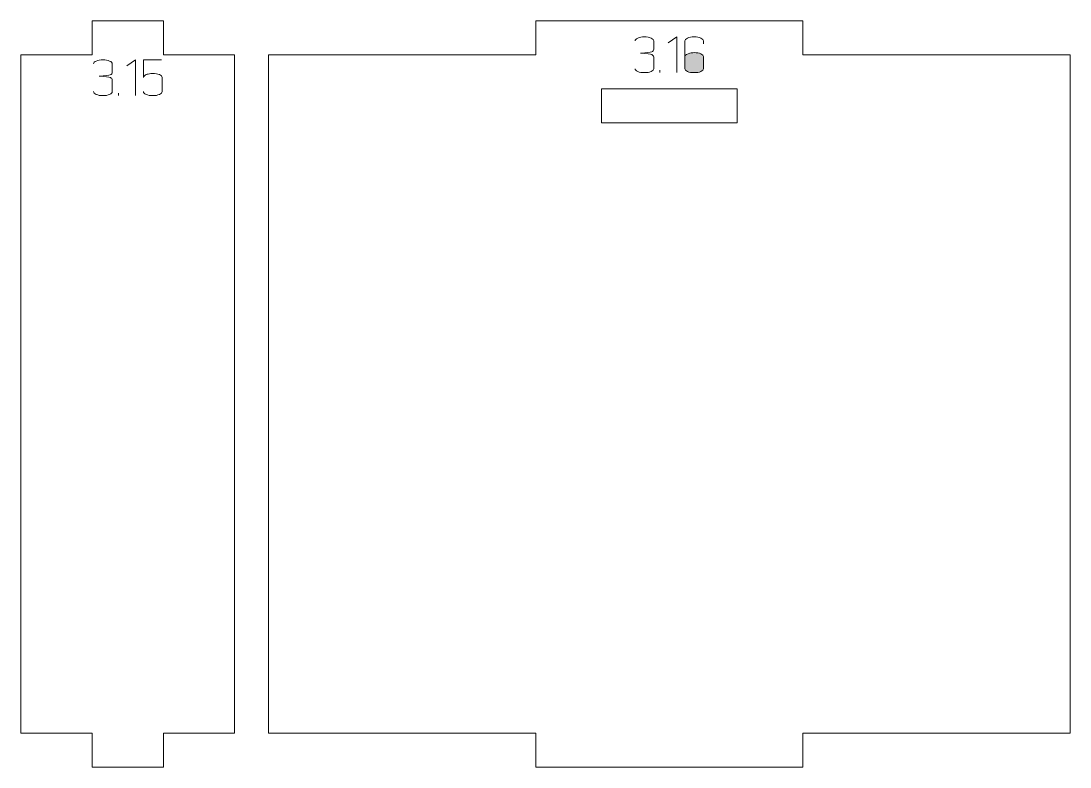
# Model space of a CAD drawing. Header units: centimetres. Extents: x -191 to 212, y -234 to 239.
# Drawn here: x -94.77 to -85.49, y -107.99 to -101.39 of the extents above; entities that cross this region are included whole.
import ezdxf

# ---------------------------------------------------------------- set-up
doc = ezdxf.new("R2010")
doc.units = ezdxf.units.CM
doc.header["$MEASUREMENT"] = 0
doc.layers.add('Capa 1', color=7, linetype='Continuous')

msp = doc.modelspace()

# ---------------------------------------------------------------- hatches: boundary and pattern name
at = {"layer": 'Capa 1', "true_color": 0x3e4095}
h = msp.add_hatch(color=175, dxfattribs=at)
edge = h.paths.add_edge_path()
edge.add_spline(control_points=[(-89.25327, -101.84724), (-89.27681, -101.84724), (-89.29646, -101.8438), (-89.3122, -101.83692), (-89.32795, -101.83004), (-89.33582, -101.82171), (-89.33582, -101.81193), (-89.33582, -101.82171), (-89.32795, -101.83004), (-89.3122, -101.83692), (-89.29646, -101.8438), (-89.27681, -101.84724), (-89.25327, -101.84724), (-89.22973, -101.84724), (-89.21008, -101.8438), (-89.19434, -101.83692), (-89.17859, -101.83004), (-89.17072, -101.82171), (-89.17072, -101.81193), (-89.17072, -101.81193), (-89.17072, -101.70874), (-89.17072, -101.70874), (-89.17072, -101.70048), (-89.17638, -101.6933), (-89.18769, -101.68719), (-89.199, -101.68107), (-89.23217, -101.67694), (-89.28721, -101.6748), (-89.23248, -101.67144), (-89.19961, -101.66746), (-89.18861, -101.66288), (-89.1776, -101.65829), (-89.17164, -101.6508), (-89.17072, -101.64041), (-89.17072, -101.64041), (-89.17072, -101.56611), (-89.17072, -101.56611), (-89.17072, -101.55633), (-89.17859, -101.548), (-89.19434, -101.54112), (-89.21008, -101.53424), (-89.22973, -101.5308), (-89.25327, -101.5308), (-89.27681, -101.5308), (-89.29646, -101.53424), (-89.3122, -101.54112), (-89.32795, -101.548), (-89.33582, -101.55633), (-89.33582, -101.56611), (-89.33582, -101.55633), (-89.32795, -101.548), (-89.3122, -101.54112), (-89.29646, -101.53424), (-89.27681, -101.5308), (-89.25327, -101.5308), (-89.22973, -101.5308), (-89.21008, -101.53424), (-89.19434, -101.54112), (-89.17859, -101.548), (-89.17072, -101.55633), (-89.17072, -101.56611), (-89.17072, -101.56611), (-89.17072, -101.64041), (-89.17072, -101.64041), (-89.17164, -101.6508), (-89.1776, -101.65829), (-89.18861, -101.66288), (-89.19961, -101.66746), (-89.23248, -101.67144), (-89.28721, -101.6748), (-89.23217, -101.67694), (-89.199, -101.68107), (-89.18769, -101.68719), (-89.17638, -101.6933), (-89.17072, -101.70048), (-89.17072, -101.70874), (-89.17072, -101.70874), (-89.17072, -101.81193), (-89.17072, -101.81193), (-89.17072, -101.82171), (-89.17859, -101.83004), (-89.19434, -101.83692), (-89.21008, -101.8438), (-89.22973, -101.84724), (-89.25327, -101.84724)], knot_values=[0, 0, 0, 0, 0.0357143, 0.0357143, 0.0357143, 0.0714286, 0.0714286, 0.0714286, 0.1071429, 0.1071429, 0.1071429, 0.1428571, 0.1428571, 0.1428571, 0.1785714, 0.1785714, 0.1785714, 0.2142857, 0.2142857, 0.2142857, 0.25, 0.25, 0.25, 0.2857143, 0.2857143, 0.2857143, 0.3214286, 0.3214286, 0.3214286, 0.3571429, 0.3571429, 0.3571429, 0.3928571, 0.3928571, 0.3928571, 0.4285714, 0.4285714, 0.4285714, 0.4642857, 0.4642857, 0.4642857, 0.5, 0.5, 0.5, 0.5357143, 0.5357143, 0.5357143, 0.5714286, 0.5714286, 0.5714286, 0.6071429, 0.6071429, 0.6071429, 0.6428571, 0.6428571, 0.6428571, 0.6785714, 0.6785714, 0.6785714, 0.7142857, 0.7142857, 0.7142857, 0.75, 0.75, 0.75, 0.7857143, 0.7857143, 0.7857143, 0.8214286, 0.8214286, 0.8214286, 0.8571429, 0.8571429, 0.8571429, 0.8928571, 0.8928571, 0.8928571, 0.9285714, 0.9285714, 0.9285714, 0.9642857, 0.9642857, 0.9642857, 1, 1, 1, 1], degree=3, periodic=1)
h = msp.add_hatch(color=175, dxfattribs=at)
edge = h.paths.add_edge_path()
edge.add_spline(control_points=[(-88.96618, -101.53034), (-88.96618, -101.53034), (-89.04231, -101.58308), (-89.04231, -101.58308), (-89.04231, -101.58308), (-88.96618, -101.53034), (-88.96618, -101.53034), (-88.96618, -101.53034), (-88.96618, -101.84724), (-88.96618, -101.84724), (-88.96618, -101.84724), (-88.96618, -101.53034), (-88.96618, -101.53034)], knot_values=[0, 0, 0, 0, 0.25, 0.25, 0.25, 0.5, 0.5, 0.5, 0.75, 0.75, 0.75, 1, 1, 1, 1], degree=3, periodic=1)
h = msp.add_hatch(color=175, dxfattribs=at)
edge = h.paths.add_edge_path()
edge.add_spline(control_points=[(-88.813, -101.84724), (-88.83654, -101.84724), (-88.85619, -101.8438), (-88.87193, -101.83692), (-88.88768, -101.83004), (-88.89555, -101.82171), (-88.89555, -101.81193), (-88.89555, -101.81193), (-88.89555, -101.70507), (-88.89555, -101.70507), (-88.89555, -101.70507), (-88.89555, -101.56611), (-88.89555, -101.56611), (-88.89555, -101.55633), (-88.88768, -101.548), (-88.87193, -101.54112), (-88.85619, -101.53424), (-88.83654, -101.5308), (-88.813, -101.5308), (-88.78946, -101.5308), (-88.76981, -101.53424), (-88.75407, -101.54112), (-88.73832, -101.548), (-88.73045, -101.55633), (-88.73045, -101.56611), (-88.73045, -101.56611), (-88.73045, -101.59179), (-88.73045, -101.59179), (-88.73045, -101.59179), (-88.73045, -101.56611), (-88.73045, -101.56611), (-88.73045, -101.55633), (-88.73832, -101.548), (-88.75407, -101.54112), (-88.76981, -101.53424), (-88.78946, -101.5308), (-88.813, -101.5308), (-88.83654, -101.5308), (-88.85619, -101.53424), (-88.87193, -101.54112), (-88.88768, -101.548), (-88.89555, -101.55633), (-88.89555, -101.56611), (-88.89555, -101.56611), (-88.89555, -101.70507), (-88.89555, -101.70507), (-88.89555, -101.6959), (-88.886, -101.68772), (-88.86689, -101.68054), (-88.84778, -101.67335), (-88.82982, -101.66976), (-88.813, -101.66976), (-88.78946, -101.66976), (-88.76981, -101.6732), (-88.75407, -101.68008), (-88.73832, -101.68696), (-88.73045, -101.69529), (-88.73045, -101.70507), (-88.73045, -101.70507), (-88.73045, -101.81193), (-88.73045, -101.81193), (-88.73045, -101.82171), (-88.73832, -101.83004), (-88.75407, -101.83692), (-88.76981, -101.8438), (-88.78946, -101.84724), (-88.813, -101.84724)], knot_values=[0, 0, 0, 0, 0.0454545, 0.0454545, 0.0454545, 0.0909091, 0.0909091, 0.0909091, 0.1363636, 0.1363636, 0.1363636, 0.1818182, 0.1818182, 0.1818182, 0.2272727, 0.2272727, 0.2272727, 0.2727273, 0.2727273, 0.2727273, 0.3181818, 0.3181818, 0.3181818, 0.3636364, 0.3636364, 0.3636364, 0.4090909, 0.4090909, 0.4090909, 0.4545455, 0.4545455, 0.4545455, 0.5, 0.5, 0.5, 0.5454545, 0.5454545, 0.5454545, 0.5909091, 0.5909091, 0.5909091, 0.6363636, 0.6363636, 0.6363636, 0.6818182, 0.6818182, 0.6818182, 0.7272727, 0.7272727, 0.7272727, 0.7727273, 0.7727273, 0.7727273, 0.8181818, 0.8181818, 0.8181818, 0.8636364, 0.8636364, 0.8636364, 0.9090909, 0.9090909, 0.9090909, 0.9545455, 0.9545455, 0.9545455, 1, 1, 1, 1], degree=3, periodic=1)
h = msp.add_hatch(color=175, dxfattribs=at)
edge = h.paths.add_edge_path()
edge.add_spline(control_points=[(-88.89555, -101.81193), (-88.89555, -101.82171), (-88.88768, -101.83004), (-88.87193, -101.83692), (-88.85619, -101.8438), (-88.83654, -101.84724), (-88.813, -101.84724), (-88.78946, -101.84724), (-88.76981, -101.8438), (-88.75407, -101.83692), (-88.73832, -101.83004), (-88.73045, -101.82171), (-88.73045, -101.81193), (-88.73045, -101.81193), (-88.73045, -101.70507), (-88.73045, -101.70507), (-88.73045, -101.69529), (-88.73832, -101.68696), (-88.75407, -101.68008), (-88.76981, -101.6732), (-88.78946, -101.66976), (-88.813, -101.66976), (-88.82982, -101.66976), (-88.84778, -101.67335), (-88.86689, -101.68054), (-88.886, -101.68772), (-88.89555, -101.6959), (-88.89555, -101.70507), (-88.89555, -101.70507), (-88.89555, -101.81193), (-88.89555, -101.81193)], knot_values=[0, 0, 0, 0, 0.1, 0.1, 0.1, 0.2, 0.2, 0.2, 0.3, 0.3, 0.3, 0.4, 0.4, 0.4, 0.5, 0.5, 0.5, 0.6, 0.6, 0.6, 0.7, 0.7, 0.7, 0.8, 0.8, 0.8, 0.9, 0.9, 0.9, 1, 1, 1, 1], degree=3, periodic=1)
h = msp.add_hatch(color=175, dxfattribs=at)
edge = h.paths.add_edge_path()
edge.add_spline(control_points=[(-94.04364, -102.05044), (-94.06718, -102.05044), (-94.08683, -102.047), (-94.10257, -102.04012), (-94.11832, -102.03324), (-94.12619, -102.02491), (-94.12619, -102.01513), (-94.12619, -102.02491), (-94.11832, -102.03324), (-94.10257, -102.04012), (-94.08683, -102.047), (-94.06718, -102.05044), (-94.04364, -102.05044), (-94.0201, -102.05044), (-94.00045, -102.047), (-93.98471, -102.04012), (-93.96896, -102.03324), (-93.96109, -102.02491), (-93.96109, -102.01513), (-93.96109, -102.01513), (-93.96109, -101.91194), (-93.96109, -101.91194), (-93.96109, -101.90368), (-93.96675, -101.8965), (-93.97806, -101.89039), (-93.98937, -101.88427), (-94.02254, -101.88014), (-94.07758, -101.878), (-94.02285, -101.87464), (-93.98998, -101.87066), (-93.97898, -101.86608), (-93.96797, -101.86149), (-93.96201, -101.854), (-93.96109, -101.84361), (-93.96109, -101.84361), (-93.96109, -101.76931), (-93.96109, -101.76931), (-93.96109, -101.75953), (-93.96896, -101.7512), (-93.98471, -101.74432), (-94.00045, -101.73744), (-94.0201, -101.734), (-94.04364, -101.734), (-94.06718, -101.734), (-94.08683, -101.73744), (-94.10257, -101.74432), (-94.11832, -101.7512), (-94.12619, -101.75953), (-94.12619, -101.76931), (-94.12619, -101.75953), (-94.11832, -101.7512), (-94.10257, -101.74432), (-94.08683, -101.73744), (-94.06718, -101.734), (-94.04364, -101.734), (-94.0201, -101.734), (-94.00045, -101.73744), (-93.98471, -101.74432), (-93.96896, -101.7512), (-93.96109, -101.75953), (-93.96109, -101.76931), (-93.96109, -101.76931), (-93.96109, -101.84361), (-93.96109, -101.84361), (-93.96201, -101.854), (-93.96797, -101.86149), (-93.97898, -101.86608), (-93.98998, -101.87066), (-94.02285, -101.87464), (-94.07758, -101.878), (-94.02254, -101.88014), (-93.98937, -101.88427), (-93.97806, -101.89039), (-93.96675, -101.8965), (-93.96109, -101.90368), (-93.96109, -101.91194), (-93.96109, -101.91194), (-93.96109, -102.01513), (-93.96109, -102.01513), (-93.96109, -102.02491), (-93.96896, -102.03324), (-93.98471, -102.04012), (-94.00045, -102.047), (-94.0201, -102.05044), (-94.04364, -102.05044)], knot_values=[0, 0, 0, 0, 0.0357143, 0.0357143, 0.0357143, 0.0714286, 0.0714286, 0.0714286, 0.1071429, 0.1071429, 0.1071429, 0.1428571, 0.1428571, 0.1428571, 0.1785714, 0.1785714, 0.1785714, 0.2142857, 0.2142857, 0.2142857, 0.25, 0.25, 0.25, 0.2857143, 0.2857143, 0.2857143, 0.3214286, 0.3214286, 0.3214286, 0.3571429, 0.3571429, 0.3571429, 0.3928571, 0.3928571, 0.3928571, 0.4285714, 0.4285714, 0.4285714, 0.4642857, 0.4642857, 0.4642857, 0.5, 0.5, 0.5, 0.5357143, 0.5357143, 0.5357143, 0.5714286, 0.5714286, 0.5714286, 0.6071429, 0.6071429, 0.6071429, 0.6428571, 0.6428571, 0.6428571, 0.6785714, 0.6785714, 0.6785714, 0.7142857, 0.7142857, 0.7142857, 0.75, 0.75, 0.75, 0.7857143, 0.7857143, 0.7857143, 0.8214286, 0.8214286, 0.8214286, 0.8571429, 0.8571429, 0.8571429, 0.8928571, 0.8928571, 0.8928571, 0.9285714, 0.9285714, 0.9285714, 0.9642857, 0.9642857, 0.9642857, 1, 1, 1, 1], degree=3, periodic=1)
h = msp.add_hatch(color=175, dxfattribs=at)
edge = h.paths.add_edge_path()
edge.add_spline(control_points=[(-93.75655, -101.73354), (-93.75655, -101.73354), (-93.83268, -101.78628), (-93.83268, -101.78628), (-93.83268, -101.78628), (-93.75655, -101.73354), (-93.75655, -101.73354), (-93.75655, -101.73354), (-93.75655, -102.05044), (-93.75655, -102.05044), (-93.75655, -102.05044), (-93.75655, -101.73354), (-93.75655, -101.73354)], knot_values=[0, 0, 0, 0, 0.25, 0.25, 0.25, 0.5, 0.5, 0.5, 0.75, 0.75, 0.75, 1, 1, 1, 1], degree=3, periodic=1)
h = msp.add_hatch(color=175, dxfattribs=at)
edge = h.paths.add_edge_path()
edge.add_spline(control_points=[(-93.60337, -102.05044), (-93.62691, -102.05044), (-93.64656, -102.047), (-93.6623, -102.04012), (-93.67805, -102.03324), (-93.68592, -102.02491), (-93.68592, -102.01513), (-93.68592, -102.02491), (-93.67805, -102.03324), (-93.6623, -102.04012), (-93.64656, -102.047), (-93.62691, -102.05044), (-93.60337, -102.05044), (-93.57983, -102.05044), (-93.56018, -102.047), (-93.54444, -102.04012), (-93.52869, -102.03324), (-93.52082, -102.02491), (-93.52082, -102.01513), (-93.52082, -102.01513), (-93.52082, -101.88947), (-93.52082, -101.88947), (-93.52082, -101.87968), (-93.52869, -101.87135), (-93.54444, -101.86447), (-93.56018, -101.85759), (-93.57983, -101.85415), (-93.60337, -101.85415), (-93.62477, -101.85599), (-93.64128, -101.85844), (-93.6529, -101.86149), (-93.66452, -101.86455), (-93.67552, -101.87388), (-93.68592, -101.88947), (-93.68592, -101.88947), (-93.68592, -101.734), (-93.68592, -101.734), (-93.68592, -101.734), (-93.52632, -101.734), (-93.52632, -101.734), (-93.52632, -101.734), (-93.68592, -101.734), (-93.68592, -101.734), (-93.68592, -101.734), (-93.68592, -101.88947), (-93.68592, -101.88947), (-93.67552, -101.87388), (-93.66452, -101.86455), (-93.6529, -101.86149), (-93.64128, -101.85844), (-93.62477, -101.85599), (-93.60337, -101.85415), (-93.57983, -101.85415), (-93.56018, -101.85759), (-93.54444, -101.86447), (-93.52869, -101.87135), (-93.52082, -101.87968), (-93.52082, -101.88947), (-93.52082, -101.88947), (-93.52082, -102.01513), (-93.52082, -102.01513), (-93.52082, -102.02491), (-93.52869, -102.03324), (-93.54444, -102.04012), (-93.56018, -102.047), (-93.57983, -102.05044), (-93.60337, -102.05044)], knot_values=[0, 0, 0, 0, 0.0454545, 0.0454545, 0.0454545, 0.0909091, 0.0909091, 0.0909091, 0.1363636, 0.1363636, 0.1363636, 0.1818182, 0.1818182, 0.1818182, 0.2272727, 0.2272727, 0.2272727, 0.2727273, 0.2727273, 0.2727273, 0.3181818, 0.3181818, 0.3181818, 0.3636364, 0.3636364, 0.3636364, 0.4090909, 0.4090909, 0.4090909, 0.4545455, 0.4545455, 0.4545455, 0.5, 0.5, 0.5, 0.5454545, 0.5454545, 0.5454545, 0.5909091, 0.5909091, 0.5909091, 0.6363636, 0.6363636, 0.6363636, 0.6818182, 0.6818182, 0.6818182, 0.7272727, 0.7272727, 0.7272727, 0.7727273, 0.7727273, 0.7727273, 0.8181818, 0.8181818, 0.8181818, 0.8636364, 0.8636364, 0.8636364, 0.9090909, 0.9090909, 0.9090909, 0.9545455, 0.9545455, 0.9545455, 1, 1, 1, 1], degree=3, periodic=1)
h = msp.add_hatch(color=175, dxfattribs=at)
edge = h.paths.add_edge_path()
edge.add_spline(control_points=[(-89.11569, -101.84724), (-89.11569, -101.84724), (-89.11569, -101.82477), (-89.11569, -101.82477), (-89.11569, -101.82477), (-89.11569, -101.84724), (-89.11569, -101.84724)], knot_values=[0, 0, 0, 0, 0.5, 0.5, 0.5, 1, 1, 1, 1], degree=3, periodic=1)
h = msp.add_hatch(color=175, dxfattribs=at)
edge = h.paths.add_edge_path()
edge.add_spline(control_points=[(-93.90606, -102.05044), (-93.90606, -102.05044), (-93.90606, -102.02797), (-93.90606, -102.02797), (-93.90606, -102.02797), (-93.90606, -102.05044), (-93.90606, -102.05044)], knot_values=[0, 0, 0, 0, 0.5, 0.5, 0.5, 1, 1, 1, 1], degree=3, periodic=1)

# ---------------------------------------------------------------- linework, layer by layer
at = {"layer": 'Capa 1', "color": 240, "lineweight": 20}
for points, knots in [([(-94.76862, -101.69004), (-94.76862, -101.69004), (-94.76862, -107.69004), (-94.76862, -107.69004), (-94.76862, -107.69004), (-94.13854, -107.69004), (-94.13854, -107.69004), (-94.13854, -107.69004), (-94.13854, -107.99004), (-94.13854, -107.99004), (-94.13854, -107.99004), (-93.50847, -107.99004), (-93.50847, -107.99004), (-93.50847, -107.99004), (-93.50847, -107.69004), (-93.50847, -107.69004), (-93.50847, -107.69004), (-92.8784, -107.69004), (-92.8784, -107.69004), (-92.8784, -107.69004), (-92.8784, -101.69004), (-92.8784, -101.69004), (-92.8784, -101.69004), (-93.50847, -101.69004), (-93.50847, -101.69004), (-93.50847, -101.69004), (-93.50847, -101.39004), (-93.50847, -101.39004), (-93.50847, -101.39004), (-94.13854, -101.39004), (-94.13854, -101.39004), (-94.13854, -101.39004), (-94.13854, -101.69004), (-94.13854, -101.69004), (-94.13854, -101.69004), (-94.76862, -101.69004), (-94.76862, -101.69004)], [0, 0, 0, 0, 0.0833333, 0.0833333, 0.0833333, 0.1666667, 0.1666667, 0.1666667, 0.25, 0.25, 0.25, 0.3333333, 0.3333333, 0.3333333, 0.4166667, 0.4166667, 0.4166667, 0.5, 0.5, 0.5, 0.5833333, 0.5833333, 0.5833333, 0.6666667, 0.6666667, 0.6666667, 0.75, 0.75, 0.75, 0.8333333, 0.8333333, 0.8333333, 0.9166667, 0.9166667, 0.9166667, 1, 1, 1, 1]), ([(-92.5784, -101.69004), (-92.5784, -101.69004), (-92.5784, -107.69004), (-92.5784, -107.69004), (-92.5784, -107.69004), (-90.21489, -107.69004), (-90.21489, -107.69004), (-90.21489, -107.69004), (-90.21489, -107.99004), (-90.21489, -107.99004), (-90.21489, -107.99004), (-87.85138, -107.99004), (-87.85138, -107.99004), (-87.85138, -107.99004), (-87.85138, -107.69004), (-87.85138, -107.69004), (-87.85138, -107.69004), (-85.48787, -107.69004), (-85.48787, -107.69004), (-85.48787, -107.69004), (-85.48787, -101.69004), (-85.48787, -101.69004), (-85.48787, -101.69004), (-87.85138, -101.69004), (-87.85138, -101.69004), (-87.85138, -101.69004), (-87.85138, -101.39004), (-87.85138, -101.39004), (-87.85138, -101.39004), (-90.21489, -101.39004), (-90.21489, -101.39004), (-90.21489, -101.39004), (-90.21489, -101.69004), (-90.21489, -101.69004), (-90.21489, -101.69004), (-92.5784, -101.69004), (-92.5784, -101.69004)], [0, 0, 0, 0, 0.0833333, 0.0833333, 0.0833333, 0.1666667, 0.1666667, 0.1666667, 0.25, 0.25, 0.25, 0.3333333, 0.3333333, 0.3333333, 0.4166667, 0.4166667, 0.4166667, 0.5, 0.5, 0.5, 0.5833333, 0.5833333, 0.5833333, 0.6666667, 0.6666667, 0.6666667, 0.75, 0.75, 0.75, 0.8333333, 0.8333333, 0.8333333, 0.9166667, 0.9166667, 0.9166667, 1, 1, 1, 1]), ([(-89.63314, -102.2901), (-89.63314, -102.2901), (-88.43314, -102.2901), (-88.43314, -102.2901), (-88.43314, -102.2901), (-88.43314, -101.9901), (-88.43314, -101.9901), (-88.43314, -101.9901), (-89.63314, -101.9901), (-89.63314, -101.9901), (-89.63314, -101.9901), (-89.63314, -102.2901), (-89.63314, -102.2901)], [0, 0, 0, 0, 0.25, 0.25, 0.25, 0.5, 0.5, 0.5, 0.75, 0.75, 0.75, 1, 1, 1, 1])]:
    msp.add_open_spline(points, degree=3, knots=knots, dxfattribs=at)
at = {"layer": 'Capa 1', "color": 114, "lineweight": 9}
for points, knots in [([(-89.25327, -101.84724), (-89.27681, -101.84724), (-89.29646, -101.8438), (-89.3122, -101.83692), (-89.32795, -101.83004), (-89.33582, -101.82171), (-89.33582, -101.81193), (-89.33582, -101.82171), (-89.32795, -101.83004), (-89.3122, -101.83692), (-89.29646, -101.8438), (-89.27681, -101.84724), (-89.25327, -101.84724), (-89.22973, -101.84724), (-89.21008, -101.8438), (-89.19434, -101.83692), (-89.17859, -101.83004), (-89.17072, -101.82171), (-89.17072, -101.81193), (-89.17072, -101.81193), (-89.17072, -101.70874), (-89.17072, -101.70874), (-89.17072, -101.70048), (-89.17638, -101.6933), (-89.18769, -101.68719), (-89.199, -101.68107), (-89.23217, -101.67694), (-89.28721, -101.6748), (-89.23248, -101.67144), (-89.19961, -101.66746), (-89.18861, -101.66288), (-89.1776, -101.65829), (-89.17164, -101.6508), (-89.17072, -101.64041), (-89.17072, -101.64041), (-89.17072, -101.56611), (-89.17072, -101.56611), (-89.17072, -101.55633), (-89.17859, -101.548), (-89.19434, -101.54112), (-89.21008, -101.53424), (-89.22973, -101.5308), (-89.25327, -101.5308), (-89.27681, -101.5308), (-89.29646, -101.53424), (-89.3122, -101.54112), (-89.32795, -101.548), (-89.33582, -101.55633), (-89.33582, -101.56611), (-89.33582, -101.55633), (-89.32795, -101.548), (-89.3122, -101.54112), (-89.29646, -101.53424), (-89.27681, -101.5308), (-89.25327, -101.5308), (-89.22973, -101.5308), (-89.21008, -101.53424), (-89.19434, -101.54112), (-89.17859, -101.548), (-89.17072, -101.55633), (-89.17072, -101.56611), (-89.17072, -101.56611), (-89.17072, -101.64041), (-89.17072, -101.64041), (-89.17164, -101.6508), (-89.1776, -101.65829), (-89.18861, -101.66288), (-89.19961, -101.66746), (-89.23248, -101.67144), (-89.28721, -101.6748), (-89.23217, -101.67694), (-89.199, -101.68107), (-89.18769, -101.68719), (-89.17638, -101.6933), (-89.17072, -101.70048), (-89.17072, -101.70874), (-89.17072, -101.70874), (-89.17072, -101.81193), (-89.17072, -101.81193), (-89.17072, -101.82171), (-89.17859, -101.83004), (-89.19434, -101.83692), (-89.21008, -101.8438), (-89.22973, -101.84724), (-89.25327, -101.84724)], [0, 0, 0, 0, 0.0357143, 0.0357143, 0.0357143, 0.0714286, 0.0714286, 0.0714286, 0.1071429, 0.1071429, 0.1071429, 0.1428571, 0.1428571, 0.1428571, 0.1785714, 0.1785714, 0.1785714, 0.2142857, 0.2142857, 0.2142857, 0.25, 0.25, 0.25, 0.2857143, 0.2857143, 0.2857143, 0.3214286, 0.3214286, 0.3214286, 0.3571429, 0.3571429, 0.3571429, 0.3928571, 0.3928571, 0.3928571, 0.4285714, 0.4285714, 0.4285714, 0.4642857, 0.4642857, 0.4642857, 0.5, 0.5, 0.5, 0.5357143, 0.5357143, 0.5357143, 0.5714286, 0.5714286, 0.5714286, 0.6071429, 0.6071429, 0.6071429, 0.6428571, 0.6428571, 0.6428571, 0.6785714, 0.6785714, 0.6785714, 0.7142857, 0.7142857, 0.7142857, 0.75, 0.75, 0.75, 0.7857143, 0.7857143, 0.7857143, 0.8214286, 0.8214286, 0.8214286, 0.8571429, 0.8571429, 0.8571429, 0.8928571, 0.8928571, 0.8928571, 0.9285714, 0.9285714, 0.9285714, 0.9642857, 0.9642857, 0.9642857, 1, 1, 1, 1]), ([(-88.96618, -101.53034), (-88.96618, -101.53034), (-89.04231, -101.58308), (-89.04231, -101.58308), (-89.04231, -101.58308), (-88.96618, -101.53034), (-88.96618, -101.53034), (-88.96618, -101.53034), (-88.96618, -101.84724), (-88.96618, -101.84724), (-88.96618, -101.84724), (-88.96618, -101.53034), (-88.96618, -101.53034)], [0, 0, 0, 0, 0.25, 0.25, 0.25, 0.5, 0.5, 0.5, 0.75, 0.75, 0.75, 1, 1, 1, 1]), ([(-88.813, -101.84724), (-88.83654, -101.84724), (-88.85619, -101.8438), (-88.87193, -101.83692), (-88.88768, -101.83004), (-88.89555, -101.82171), (-88.89555, -101.81193), (-88.89555, -101.81193), (-88.89555, -101.70507), (-88.89555, -101.70507), (-88.89555, -101.70507), (-88.89555, -101.56611), (-88.89555, -101.56611), (-88.89555, -101.55633), (-88.88768, -101.548), (-88.87193, -101.54112), (-88.85619, -101.53424), (-88.83654, -101.5308), (-88.813, -101.5308), (-88.78946, -101.5308), (-88.76981, -101.53424), (-88.75407, -101.54112), (-88.73832, -101.548), (-88.73045, -101.55633), (-88.73045, -101.56611), (-88.73045, -101.56611), (-88.73045, -101.59179), (-88.73045, -101.59179), (-88.73045, -101.59179), (-88.73045, -101.56611), (-88.73045, -101.56611), (-88.73045, -101.55633), (-88.73832, -101.548), (-88.75407, -101.54112), (-88.76981, -101.53424), (-88.78946, -101.5308), (-88.813, -101.5308), (-88.83654, -101.5308), (-88.85619, -101.53424), (-88.87193, -101.54112), (-88.88768, -101.548), (-88.89555, -101.55633), (-88.89555, -101.56611), (-88.89555, -101.56611), (-88.89555, -101.70507), (-88.89555, -101.70507), (-88.89555, -101.6959), (-88.886, -101.68772), (-88.86689, -101.68054), (-88.84778, -101.67335), (-88.82982, -101.66976), (-88.813, -101.66976), (-88.78946, -101.66976), (-88.76981, -101.6732), (-88.75407, -101.68008), (-88.73832, -101.68696), (-88.73045, -101.69529), (-88.73045, -101.70507), (-88.73045, -101.70507), (-88.73045, -101.81193), (-88.73045, -101.81193), (-88.73045, -101.82171), (-88.73832, -101.83004), (-88.75407, -101.83692), (-88.76981, -101.8438), (-88.78946, -101.84724), (-88.813, -101.84724)], [0, 0, 0, 0, 0.0454545, 0.0454545, 0.0454545, 0.0909091, 0.0909091, 0.0909091, 0.1363636, 0.1363636, 0.1363636, 0.1818182, 0.1818182, 0.1818182, 0.2272727, 0.2272727, 0.2272727, 0.2727273, 0.2727273, 0.2727273, 0.3181818, 0.3181818, 0.3181818, 0.3636364, 0.3636364, 0.3636364, 0.4090909, 0.4090909, 0.4090909, 0.4545455, 0.4545455, 0.4545455, 0.5, 0.5, 0.5, 0.5454545, 0.5454545, 0.5454545, 0.5909091, 0.5909091, 0.5909091, 0.6363636, 0.6363636, 0.6363636, 0.6818182, 0.6818182, 0.6818182, 0.7272727, 0.7272727, 0.7272727, 0.7727273, 0.7727273, 0.7727273, 0.8181818, 0.8181818, 0.8181818, 0.8636364, 0.8636364, 0.8636364, 0.9090909, 0.9090909, 0.9090909, 0.9545455, 0.9545455, 0.9545455, 1, 1, 1, 1]), ([(-88.89555, -101.81193), (-88.89555, -101.82171), (-88.88768, -101.83004), (-88.87193, -101.83692), (-88.85619, -101.8438), (-88.83654, -101.84724), (-88.813, -101.84724), (-88.78946, -101.84724), (-88.76981, -101.8438), (-88.75407, -101.83692), (-88.73832, -101.83004), (-88.73045, -101.82171), (-88.73045, -101.81193), (-88.73045, -101.81193), (-88.73045, -101.70507), (-88.73045, -101.70507), (-88.73045, -101.69529), (-88.73832, -101.68696), (-88.75407, -101.68008), (-88.76981, -101.6732), (-88.78946, -101.66976), (-88.813, -101.66976), (-88.82982, -101.66976), (-88.84778, -101.67335), (-88.86689, -101.68054), (-88.886, -101.68772), (-88.89555, -101.6959), (-88.89555, -101.70507), (-88.89555, -101.70507), (-88.89555, -101.81193), (-88.89555, -101.81193)], [0, 0, 0, 0, 0.1, 0.1, 0.1, 0.2, 0.2, 0.2, 0.3, 0.3, 0.3, 0.4, 0.4, 0.4, 0.5, 0.5, 0.5, 0.6, 0.6, 0.6, 0.7, 0.7, 0.7, 0.8, 0.8, 0.8, 0.9, 0.9, 0.9, 1, 1, 1, 1]), ([(-94.04364, -102.05044), (-94.06718, -102.05044), (-94.08683, -102.047), (-94.10257, -102.04012), (-94.11832, -102.03324), (-94.12619, -102.02491), (-94.12619, -102.01513), (-94.12619, -102.02491), (-94.11832, -102.03324), (-94.10257, -102.04012), (-94.08683, -102.047), (-94.06718, -102.05044), (-94.04364, -102.05044), (-94.0201, -102.05044), (-94.00045, -102.047), (-93.98471, -102.04012), (-93.96896, -102.03324), (-93.96109, -102.02491), (-93.96109, -102.01513), (-93.96109, -102.01513), (-93.96109, -101.91194), (-93.96109, -101.91194), (-93.96109, -101.90368), (-93.96675, -101.8965), (-93.97806, -101.89039), (-93.98937, -101.88427), (-94.02254, -101.88014), (-94.07758, -101.878), (-94.02285, -101.87464), (-93.98998, -101.87066), (-93.97898, -101.86608), (-93.96797, -101.86149), (-93.96201, -101.854), (-93.96109, -101.84361), (-93.96109, -101.84361), (-93.96109, -101.76931), (-93.96109, -101.76931), (-93.96109, -101.75953), (-93.96896, -101.7512), (-93.98471, -101.74432), (-94.00045, -101.73744), (-94.0201, -101.734), (-94.04364, -101.734), (-94.06718, -101.734), (-94.08683, -101.73744), (-94.10257, -101.74432), (-94.11832, -101.7512), (-94.12619, -101.75953), (-94.12619, -101.76931), (-94.12619, -101.75953), (-94.11832, -101.7512), (-94.10257, -101.74432), (-94.08683, -101.73744), (-94.06718, -101.734), (-94.04364, -101.734), (-94.0201, -101.734), (-94.00045, -101.73744), (-93.98471, -101.74432), (-93.96896, -101.7512), (-93.96109, -101.75953), (-93.96109, -101.76931), (-93.96109, -101.76931), (-93.96109, -101.84361), (-93.96109, -101.84361), (-93.96201, -101.854), (-93.96797, -101.86149), (-93.97898, -101.86608), (-93.98998, -101.87066), (-94.02285, -101.87464), (-94.07758, -101.878), (-94.02254, -101.88014), (-93.98937, -101.88427), (-93.97806, -101.89039), (-93.96675, -101.8965), (-93.96109, -101.90368), (-93.96109, -101.91194), (-93.96109, -101.91194), (-93.96109, -102.01513), (-93.96109, -102.01513), (-93.96109, -102.02491), (-93.96896, -102.03324), (-93.98471, -102.04012), (-94.00045, -102.047), (-94.0201, -102.05044), (-94.04364, -102.05044)], [0, 0, 0, 0, 0.0357143, 0.0357143, 0.0357143, 0.0714286, 0.0714286, 0.0714286, 0.1071429, 0.1071429, 0.1071429, 0.1428571, 0.1428571, 0.1428571, 0.1785714, 0.1785714, 0.1785714, 0.2142857, 0.2142857, 0.2142857, 0.25, 0.25, 0.25, 0.2857143, 0.2857143, 0.2857143, 0.3214286, 0.3214286, 0.3214286, 0.3571429, 0.3571429, 0.3571429, 0.3928571, 0.3928571, 0.3928571, 0.4285714, 0.4285714, 0.4285714, 0.4642857, 0.4642857, 0.4642857, 0.5, 0.5, 0.5, 0.5357143, 0.5357143, 0.5357143, 0.5714286, 0.5714286, 0.5714286, 0.6071429, 0.6071429, 0.6071429, 0.6428571, 0.6428571, 0.6428571, 0.6785714, 0.6785714, 0.6785714, 0.7142857, 0.7142857, 0.7142857, 0.75, 0.75, 0.75, 0.7857143, 0.7857143, 0.7857143, 0.8214286, 0.8214286, 0.8214286, 0.8571429, 0.8571429, 0.8571429, 0.8928571, 0.8928571, 0.8928571, 0.9285714, 0.9285714, 0.9285714, 0.9642857, 0.9642857, 0.9642857, 1, 1, 1, 1]), ([(-93.75655, -101.73354), (-93.75655, -101.73354), (-93.83268, -101.78628), (-93.83268, -101.78628), (-93.83268, -101.78628), (-93.75655, -101.73354), (-93.75655, -101.73354), (-93.75655, -101.73354), (-93.75655, -102.05044), (-93.75655, -102.05044), (-93.75655, -102.05044), (-93.75655, -101.73354), (-93.75655, -101.73354)], [0, 0, 0, 0, 0.25, 0.25, 0.25, 0.5, 0.5, 0.5, 0.75, 0.75, 0.75, 1, 1, 1, 1]), ([(-93.60337, -102.05044), (-93.62691, -102.05044), (-93.64656, -102.047), (-93.6623, -102.04012), (-93.67805, -102.03324), (-93.68592, -102.02491), (-93.68592, -102.01513), (-93.68592, -102.02491), (-93.67805, -102.03324), (-93.6623, -102.04012), (-93.64656, -102.047), (-93.62691, -102.05044), (-93.60337, -102.05044), (-93.57983, -102.05044), (-93.56018, -102.047), (-93.54444, -102.04012), (-93.52869, -102.03324), (-93.52082, -102.02491), (-93.52082, -102.01513), (-93.52082, -102.01513), (-93.52082, -101.88947), (-93.52082, -101.88947), (-93.52082, -101.87968), (-93.52869, -101.87135), (-93.54444, -101.86447), (-93.56018, -101.85759), (-93.57983, -101.85415), (-93.60337, -101.85415), (-93.62477, -101.85599), (-93.64128, -101.85844), (-93.6529, -101.86149), (-93.66452, -101.86455), (-93.67552, -101.87388), (-93.68592, -101.88947), (-93.68592, -101.88947), (-93.68592, -101.734), (-93.68592, -101.734), (-93.68592, -101.734), (-93.52632, -101.734), (-93.52632, -101.734), (-93.52632, -101.734), (-93.68592, -101.734), (-93.68592, -101.734), (-93.68592, -101.734), (-93.68592, -101.88947), (-93.68592, -101.88947), (-93.67552, -101.87388), (-93.66452, -101.86455), (-93.6529, -101.86149), (-93.64128, -101.85844), (-93.62477, -101.85599), (-93.60337, -101.85415), (-93.57983, -101.85415), (-93.56018, -101.85759), (-93.54444, -101.86447), (-93.52869, -101.87135), (-93.52082, -101.87968), (-93.52082, -101.88947), (-93.52082, -101.88947), (-93.52082, -102.01513), (-93.52082, -102.01513), (-93.52082, -102.02491), (-93.52869, -102.03324), (-93.54444, -102.04012), (-93.56018, -102.047), (-93.57983, -102.05044), (-93.60337, -102.05044)], [0, 0, 0, 0, 0.0454545, 0.0454545, 0.0454545, 0.0909091, 0.0909091, 0.0909091, 0.1363636, 0.1363636, 0.1363636, 0.1818182, 0.1818182, 0.1818182, 0.2272727, 0.2272727, 0.2272727, 0.2727273, 0.2727273, 0.2727273, 0.3181818, 0.3181818, 0.3181818, 0.3636364, 0.3636364, 0.3636364, 0.4090909, 0.4090909, 0.4090909, 0.4545455, 0.4545455, 0.4545455, 0.5, 0.5, 0.5, 0.5454545, 0.5454545, 0.5454545, 0.5909091, 0.5909091, 0.5909091, 0.6363636, 0.6363636, 0.6363636, 0.6818182, 0.6818182, 0.6818182, 0.7272727, 0.7272727, 0.7272727, 0.7727273, 0.7727273, 0.7727273, 0.8181818, 0.8181818, 0.8181818, 0.8636364, 0.8636364, 0.8636364, 0.9090909, 0.9090909, 0.9090909, 0.9545455, 0.9545455, 0.9545455, 1, 1, 1, 1]), ([(-89.11569, -101.84724), (-89.11569, -101.84724), (-89.11569, -101.82477), (-89.11569, -101.82477), (-89.11569, -101.82477), (-89.11569, -101.84724), (-89.11569, -101.84724)], [0, 0, 0, 0, 0.5, 0.5, 0.5, 1, 1, 1, 1]), ([(-93.90606, -102.05044), (-93.90606, -102.05044), (-93.90606, -102.02797), (-93.90606, -102.02797), (-93.90606, -102.02797), (-93.90606, -102.05044), (-93.90606, -102.05044)], [0, 0, 0, 0, 0.5, 0.5, 0.5, 1, 1, 1, 1])]:
    msp.add_open_spline(points, degree=3, knots=knots, dxfattribs=at)

doc.saveas('drawing.dxf')
